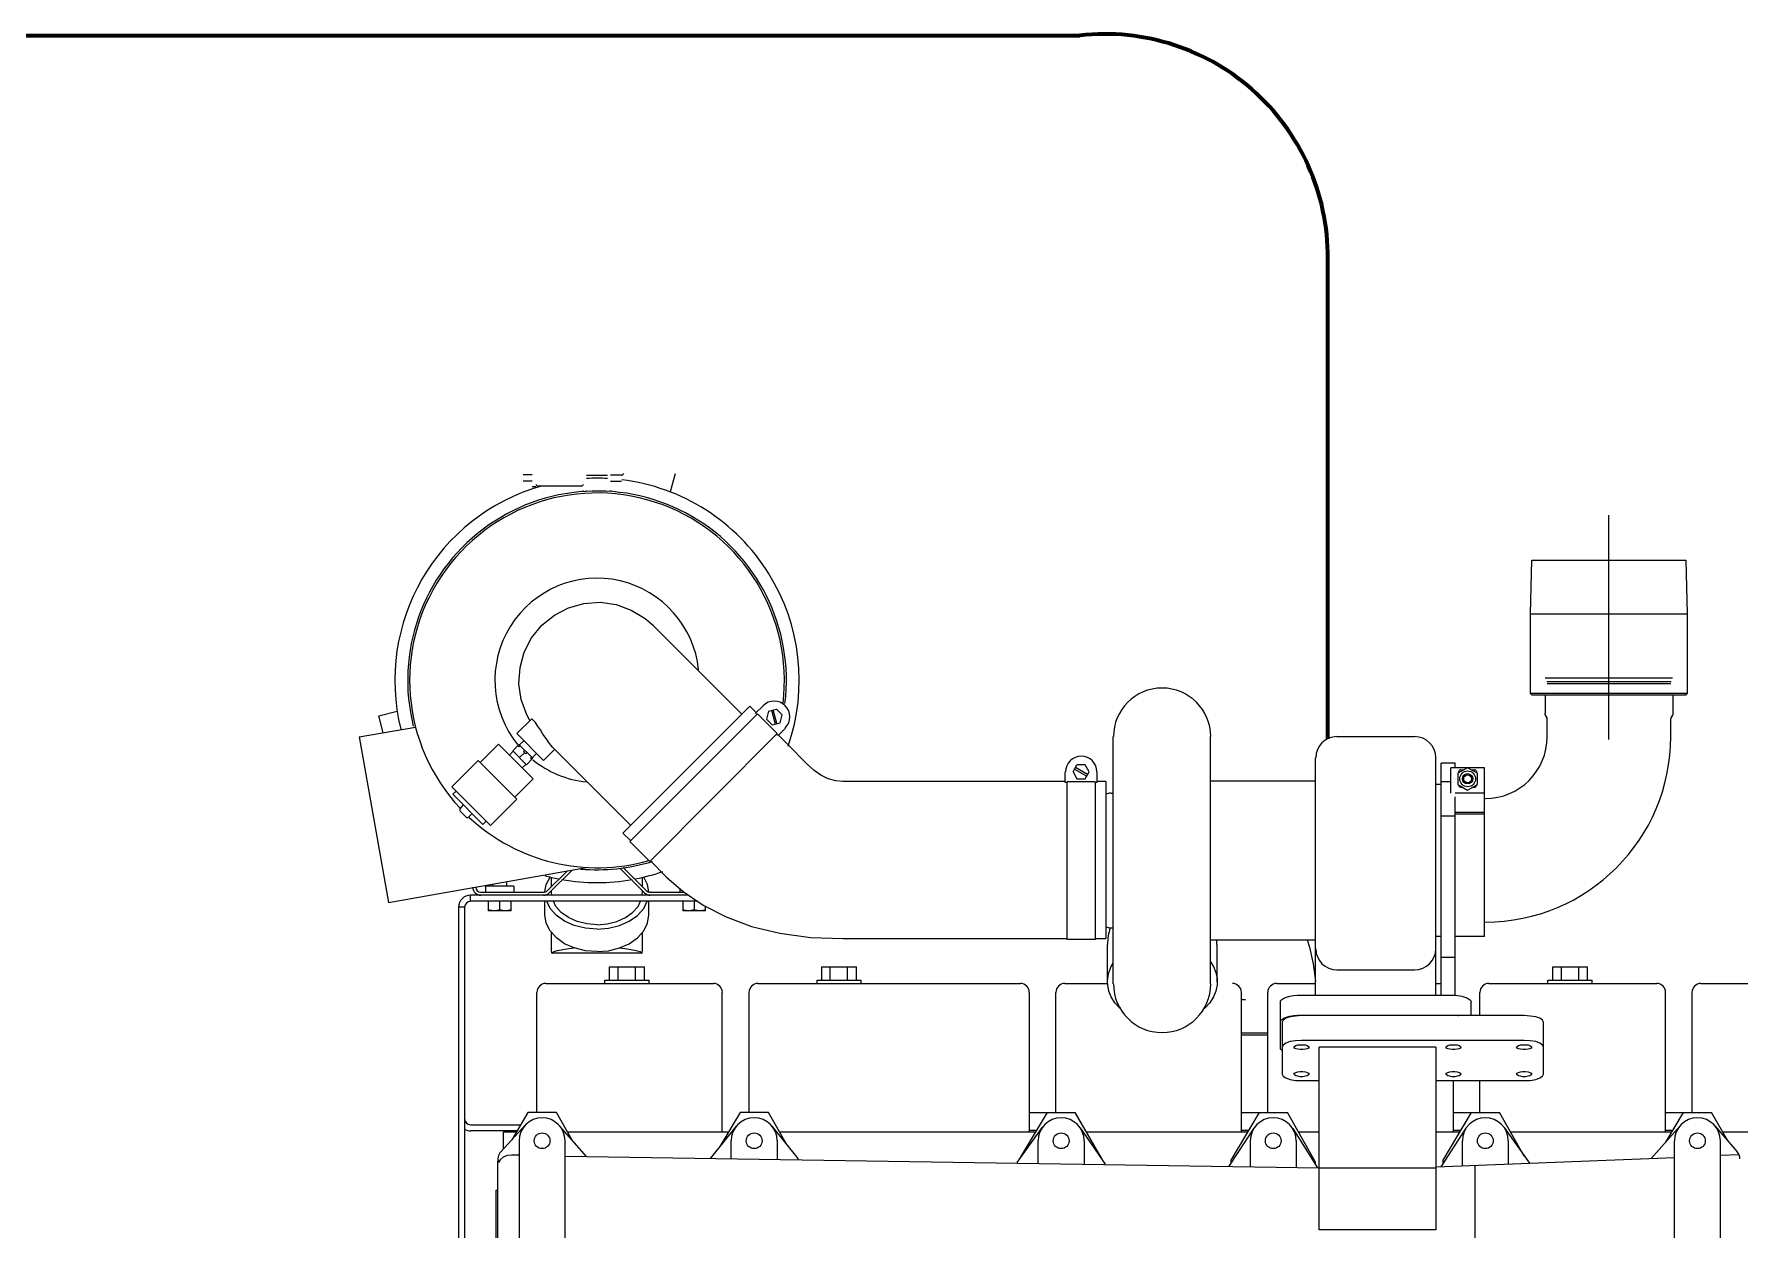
# Model space of a CAD drawing. Header units: millimetres. Extents: x 20 to 897, y 6 to 547.
# Drawn here: x 241.45 to 255.16, y 41.85 to 51.46 of the extents above; entities that cross this region are included whole.
import ezdxf

# ---------------------------------------------------------------- set-up
doc = ezdxf.new("R2010")
doc.units = ezdxf.units.MM
doc.layers.add('CABLEADO', color=240, linetype='Continuous', lineweight=20)
doc.layers.add('GENERADOR', color=254, linetype='Continuous')
doc.layers.add('Media Tensión', color=254, linetype='Continuous')

# ---------------------------------------------------------------- blocks, each defined once
blk = doc.blocks.new('Generador 2')
at = {"layer": 'GENERADOR', "color": 150}
for p, q in [((22.5408, 303.8146), (22.5341, 303.8146)), ((22.5408, 303.8098), (22.5341, 303.8098)), ((22.5819, 303.8142), (22.5977, 303.8142)), ((22.6, 303.8146), (22.6084, 303.8146)), ((22.6, 303.8098), (22.6084, 303.8098)), ((22.6084, 303.8142), (22.6089, 303.8142)), ((22.6089, 303.8142), (22.6102, 303.8155)), ((22.6491, 303.8153), (22.6453, 303.8017)), ((22.5408, 303.8056), (22.5436, 303.8056)), ((22.5451, 303.8062), (22.5781, 303.8062)), ((23.3556, 303.6142), (23.3556, 303.784)), ((23.2963, 303.7094), (23.2972, 303.75)), ((23.2972, 303.75), (23.414, 303.75)), ((23.4151, 303.7094), (23.414, 303.75)), ((22.58, 303.7172), (22.5923, 303.7181)), ((22.5923, 303.7181), (22.6043, 303.7163)), ((22.5481, 303.7008), (22.5576, 303.7084)), ((22.5576, 303.7084), (22.5684, 303.714)), ((22.5684, 303.714), (22.58, 303.7172)), ((22.6043, 303.7163), (22.6158, 303.7122)), ((22.6158, 303.7122), (22.6263, 303.7058)), ((22.6263, 303.7058), (22.6326, 303.7004)), ((23.2963, 303.7094), (23.4151, 303.7094)), ((23.2963, 303.6493), (23.2963, 303.7094)), ((23.4151, 303.6493), (23.4151, 303.7094)), ((22.5404, 303.6913), (22.5481, 303.7008)), ((22.6994, 303.6334), (22.6324, 303.7004)), ((22.5317, 303.6687), (22.5348, 303.6804)), ((22.5348, 303.6804), (22.5404, 303.6913)), ((22.5307, 303.6565), (22.5317, 303.6687)), ((22.5324, 303.6444), (22.5307, 303.6565)), ((23.4037, 303.6606), (23.3075, 303.6606)), ((23.4028, 303.6579), (23.3086, 303.6579)), ((23.4024, 303.6565), (23.3089, 303.6565)), ((22.5367, 303.633), (22.5324, 303.6444)), ((23.2963, 303.6493), (23.4151, 303.6493)), ((23.2972, 303.6481), (23.2963, 303.6493)), ((23.2972, 303.6481), (23.4142, 303.6481)), ((23.3073, 303.6481), (23.3073, 303.6343)), ((23.4041, 303.6481), (23.4041, 303.6343)), ((23.4142, 303.6481), (23.4151, 303.6493)), ((22.4247, 303.6321), (22.4386, 303.6358)), ((22.4281, 303.6194), (22.4247, 303.6321)), ((22.5291, 303.6187), (22.5403, 303.6297)), ((22.5391, 303.6287), (22.5367, 303.633)), ((22.5408, 303.6297), (22.5403, 303.6297)), ((22.5418, 303.6287), (22.5408, 303.6297)), ((22.5432, 303.6271), (22.5418, 303.6287)), ((22.7056, 303.6394), (22.6095, 303.5433)), ((22.6147, 303.5371), (22.7112, 303.6338)), ((22.7103, 303.6347), (22.7056, 303.6394)), ((22.7099, 303.6342), (22.7155, 303.6397)), ((22.7108, 303.6332), (22.7099, 303.6342)), ((22.7263, 303.6187), (22.7112, 303.6338)), ((22.7196, 303.6356), (22.7181, 303.6297)), ((22.7181, 303.6297), (22.7224, 303.6254)), ((22.7196, 303.6356), (22.7256, 303.6373)), ((22.722, 303.6364), (22.7246, 303.6259)), ((22.7259, 303.6263), (22.7233, 303.6366)), ((22.7299, 303.6328), (22.7256, 303.6373)), ((22.7284, 303.6269), (22.7299, 303.6328)), ((23.3089, 303.6164), (23.3089, 303.6297)), ((23.4024, 303.6164), (23.4024, 303.6297)), ((22.41, 303.6162), (22.4526, 303.6237)), ((22.41, 303.6162), (22.432, 303.491)), ((22.5291, 303.6187), (22.5494, 303.5983)), ((22.5449, 303.6246), (22.5432, 303.6271)), ((22.547, 303.6216), (22.5449, 303.6246)), ((22.549, 303.6183), (22.547, 303.6216)), ((22.5513, 303.6151), (22.549, 303.6183)), ((22.5533, 303.6121), (22.5513, 303.6151)), ((22.7263, 303.6187), (22.6298, 303.522)), ((22.7224, 303.6254), (22.7284, 303.6269)), ((22.7269, 303.6172), (22.7259, 303.6181)), ((22.7325, 303.6228), (22.7269, 303.6172)), ((22.7386, 303.6063), (22.7272, 303.6175)), ((22.9805, 303.4293), (22.9805, 303.6164)), ((23.0542, 303.4293), (23.0542, 303.6164)), ((23.1498, 303.6164), (23.2086, 303.6164)), ((22.5014, 303.5968), (22.5154, 303.6108)), ((22.5416, 303.5845), (22.5154, 303.6108)), ((22.5265, 303.6054), (22.5237, 303.6024)), ((22.5261, 303.6058), (22.5307, 303.6105)), ((22.5261, 303.6058), (22.5365, 303.5951)), ((22.5298, 303.6097), (22.5307, 303.6088)), ((22.5414, 303.6), (22.5307, 303.6105)), ((22.5315, 303.6097), (22.5307, 303.6088)), ((22.5311, 303.6101), (22.5345, 303.6133)), ((22.5313, 303.6006), (22.5352, 303.6043)), ((22.5352, 303.6062), (22.5343, 303.6052)), ((22.5343, 303.6052), (22.536, 303.6035)), ((22.5369, 303.6043), (22.536, 303.6035)), ((22.5408, 303.6004), (22.544, 303.6037)), ((22.5494, 303.5983), (22.558, 303.6069)), ((22.555, 303.6099), (22.5533, 303.6121)), ((22.5565, 303.6082), (22.555, 303.6099)), ((22.5567, 303.608), (22.5565, 303.6082)), ((22.6155, 303.5492), (22.5567, 303.608)), ((22.7439, 303.6007), (22.7386, 303.6063)), ((22.48, 303.5785), (22.5, 303.5983)), ((22.5293, 303.569), (22.5, 303.5983)), ((22.5362, 303.5957), (22.5332, 303.5929)), ((22.5365, 303.5951), (22.5414, 303.6)), ((22.5404, 303.6007), (22.5395, 303.6)), ((22.5395, 303.6), (22.5404, 303.5991)), ((22.7489, 303.5955), (22.7439, 303.6007)), ((22.7541, 303.5909), (22.7489, 303.5955)), ((22.7593, 303.5873), (22.7541, 303.5909)), ((22.9441, 303.5817), (22.9441, 303.5897)), ((22.9501, 303.5897), (22.9531, 303.5951)), ((22.9501, 303.5897), (22.9531, 303.5845)), ((22.9512, 303.5918), (22.9605, 303.5866)), ((22.9611, 303.5877), (22.952, 303.5931)), ((22.9592, 303.5951), (22.9531, 303.5951)), ((22.9624, 303.5897), (22.9592, 303.5951)), ((22.9592, 303.5845), (22.9624, 303.5897)), ((22.9682, 303.5897), (22.9682, 303.5817)), ((23.1337, 303.4209), (23.1337, 303.6004)), ((23.2246, 303.4209), (23.2246, 303.6004)), ((23.2393, 303.5963), (23.2287, 303.5963)), ((23.2287, 303.5825), (23.2287, 303.5963)), ((23.2483, 303.5927), (23.236, 303.5927)), ((23.236, 303.5737), (23.236, 303.5927)), ((23.2393, 303.5927), (23.2393, 303.5963)), ((23.2487, 303.5929), (23.2414, 303.5888)), ((23.2414, 303.5888), (23.2414, 303.5802)), ((23.242, 303.5892), (23.242, 303.5901)), ((23.2433, 303.5914), (23.2461, 303.5914)), ((23.2561, 303.5888), (23.2487, 303.5929)), ((23.2614, 303.5927), (23.249, 303.5927)), ((23.2515, 303.5914), (23.2541, 303.5914)), ((23.2554, 303.5901), (23.2554, 303.5892)), ((23.2561, 303.5802), (23.2561, 303.5888)), ((23.2614, 303.4651), (23.2614, 303.5927)), ((22.5093, 303.5492), (22.48, 303.5785)), ((22.5276, 303.5707), (22.5416, 303.5845)), ((22.7649, 303.5845), (22.7593, 303.5873)), ((22.7705, 303.583), (22.7649, 303.5845)), ((22.7758, 303.5825), (22.7705, 303.583)), ((22.9441, 303.5825), (22.7758, 303.5825)), ((22.9456, 303.5817), (22.9441, 303.5817)), ((22.9456, 303.4628), (22.9456, 303.5823)), ((22.9669, 303.5823), (22.9456, 303.5823)), ((22.9531, 303.5845), (22.9592, 303.5845)), ((22.9669, 303.5823), (22.9669, 303.4628)), ((22.9682, 303.5817), (22.9669, 303.5817)), ((22.9749, 303.5825), (22.9682, 303.5825)), ((22.9749, 303.5825), (22.9749, 303.4636)), ((23.0542, 303.583), (23.1337, 303.583)), ((23.2287, 303.5802), (23.2246, 303.5802)), ((23.2287, 303.5563), (23.2287, 303.5823)), ((23.236, 303.5823), (23.2287, 303.5823)), ((23.2414, 303.5802), (23.2487, 303.5759)), ((23.242, 303.5795), (23.242, 303.5798)), ((23.2451, 303.578), (23.2433, 303.578)), ((23.2487, 303.5759), (23.2561, 303.5802)), ((23.2541, 303.578), (23.2522, 303.578)), ((23.2554, 303.5798), (23.2554, 303.5795)), ((22.4807, 303.5728), (22.4832, 303.5752)), ((22.5035, 303.55), (22.4807, 303.5728)), ((22.4863, 303.5619), (22.4889, 303.5647)), ((22.5093, 303.5492), (22.5293, 303.569)), ((22.9786, 303.5737), (22.9805, 303.5737)), ((23.2614, 303.5737), (23.2393, 303.5737)), ((23.2393, 303.5563), (23.2393, 303.5709)), ((23.2614, 303.5694), (23.2621, 303.5694)), ((22.4908, 303.5556), (22.4863, 303.5601)), ((22.4927, 303.5556), (22.4955, 303.5582)), ((22.5035, 303.55), (22.5059, 303.5524)), ((23.2287, 303.4209), (23.2287, 303.5563)), ((23.2393, 303.5563), (23.2287, 303.5563)), ((23.2614, 303.5589), (23.2393, 303.5589)), ((23.2614, 303.5578), (23.2393, 303.5578)), ((23.2393, 303.4207), (23.2393, 303.5563)), ((22.6095, 303.5433), (22.6151, 303.5377)), ((22.6298, 303.522), (22.6147, 303.5371)), ((22.432, 303.491), (22.5819, 303.5175)), ((22.5675, 303.5149), (22.5522, 303.4998)), ((22.5537, 303.4981), (22.5712, 303.5157)), ((22.6071, 303.517), (22.6259, 303.4981)), ((22.6274, 303.4998), (22.6097, 303.5175)), ((22.6302, 303.5226), (22.6425, 303.5102)), ((22.4981, 303.5026), (22.4981, 303.5028)), ((22.5494, 303.4985), (22.502, 303.4985)), ((22.527, 303.5033), (22.5056, 303.5033)), ((22.5056, 303.5033), (22.5056, 303.4985)), ((22.511, 303.5033), (22.511, 303.505)), ((22.5216, 303.5033), (22.5216, 303.5069)), ((22.527, 303.5033), (22.527, 303.4985)), ((22.5505, 303.4989), (22.5515, 303.5046)), ((22.5515, 303.5046), (22.5544, 303.5102)), ((22.5554, 303.503), (22.5554, 303.5102)), ((22.5554, 303.4985), (22.5554, 303.4998)), ((22.5557, 303.4964), (22.5554, 303.4985)), ((22.6239, 303.4964), (22.6242, 303.4985)), ((22.6242, 303.503), (22.6242, 303.5101)), ((22.6242, 303.4985), (22.6242, 303.4998)), ((22.6282, 303.5046), (22.6252, 303.5102)), ((22.6291, 303.4989), (22.6282, 303.5046)), ((22.656, 303.4985), (22.6302, 303.4985)), ((22.6425, 303.5102), (22.655, 303.4992)), ((22.6526, 303.5013), (22.6526, 303.4985)), ((22.655, 303.4992), (22.6703, 303.4888)), ((22.485, 303.4873), (22.485, 303.1568)), ((22.4895, 303.4873), (22.485, 303.4873)), ((22.4895, 303.4873), (22.4895, 303.1568)), ((22.6591, 303.4964), (22.4942, 303.4964)), ((22.4942, 303.4918), (22.4942, 303.4964)), ((22.6658, 303.4918), (22.4942, 303.4918)), ((22.5076, 303.4918), (22.5076, 303.4847)), ((22.5162, 303.4918), (22.5162, 303.4852)), ((22.5248, 303.4847), (22.5248, 303.4918)), ((22.5505, 303.4815), (22.5505, 303.4918)), ((22.5544, 303.4864), (22.5518, 303.4918)), ((22.5591, 303.4811), (22.5544, 303.4864)), ((22.5587, 303.4878), (22.5569, 303.4918)), ((22.5628, 303.4834), (22.5587, 303.4878)), ((22.6168, 303.4834), (22.6209, 303.4878)), ((22.6205, 303.4811), (22.6252, 303.4864)), ((22.6209, 303.4878), (22.6227, 303.4918)), ((22.6252, 303.4864), (22.6278, 303.4918)), ((22.6291, 303.4815), (22.6291, 303.4918)), ((22.6548, 303.4918), (22.6548, 303.4847)), ((22.6634, 303.4918), (22.6634, 303.4852)), ((22.6703, 303.4888), (22.6875, 303.48)), ((22.672, 303.4847), (22.672, 303.488)), ((22.508, 303.485), (22.5076, 303.4852)), ((22.5248, 303.4847), (22.5076, 303.4847)), ((22.5082, 303.485), (22.508, 303.485)), ((22.5085, 303.485), (22.5082, 303.485)), ((22.5089, 303.4849), (22.5085, 303.485)), ((22.5091, 303.4849), (22.5089, 303.4849)), ((22.5095, 303.4849), (22.5091, 303.4849)), ((22.5097, 303.4849), (22.5095, 303.4849)), ((22.51, 303.4849), (22.5097, 303.4849)), ((22.5104, 303.4847), (22.51, 303.4849)), ((22.5106, 303.4847), (22.5104, 303.4847)), ((22.511, 303.4847), (22.5106, 303.4847)), ((22.5134, 303.4847), (22.513, 303.4847)), ((22.5138, 303.4847), (22.5134, 303.4847)), ((22.5141, 303.4849), (22.5138, 303.4847)), ((22.5143, 303.4849), (22.5141, 303.4849)), ((22.5147, 303.4849), (22.5143, 303.4849)), ((22.5151, 303.4849), (22.5147, 303.4849)), ((22.5153, 303.485), (22.5151, 303.4849)), ((22.5156, 303.485), (22.5153, 303.485)), ((22.516, 303.485), (22.5156, 303.485)), ((22.5162, 303.4852), (22.516, 303.485)), ((22.5166, 303.485), (22.5162, 303.4852)), ((22.5167, 303.485), (22.5166, 303.485)), ((22.5171, 303.485), (22.5167, 303.485)), ((22.5175, 303.4849), (22.5171, 303.485)), ((22.5177, 303.4849), (22.5175, 303.4849)), ((22.5181, 303.4849), (22.5177, 303.4849)), ((22.5182, 303.4849), (22.5181, 303.4849)), ((22.5186, 303.4849), (22.5182, 303.4849)), ((22.5188, 303.4847), (22.5186, 303.4849)), ((22.5192, 303.4847), (22.5188, 303.4847)), ((22.5194, 303.4847), (22.5192, 303.4847)), ((22.522, 303.4847), (22.5216, 303.4847)), ((22.5222, 303.4847), (22.522, 303.4847)), ((22.5225, 303.4849), (22.5222, 303.4847)), ((22.5227, 303.4849), (22.5225, 303.4849)), ((22.5231, 303.4849), (22.5227, 303.4849)), ((22.5235, 303.4849), (22.5231, 303.4849)), ((22.5237, 303.4849), (22.5235, 303.4849)), ((22.524, 303.485), (22.5237, 303.4849)), ((22.5242, 303.485), (22.524, 303.485)), ((22.5246, 303.485), (22.5242, 303.485)), ((22.5248, 303.4852), (22.5246, 303.485)), ((22.5515, 303.4753), (22.5505, 303.4815)), ((22.5544, 303.4694), (22.5515, 303.4753)), ((22.5653, 303.4768), (22.5591, 303.4811)), ((22.5683, 303.4795), (22.5628, 303.4834)), ((22.5727, 303.4735), (22.5653, 303.4768)), ((22.5748, 303.4765), (22.5683, 303.4795)), ((22.5811, 303.4714), (22.5727, 303.4735)), ((22.5821, 303.4748), (22.5748, 303.4765)), ((22.5899, 303.474), (22.5821, 303.4748)), ((22.5899, 303.474), (22.5976, 303.4748)), ((22.5976, 303.4748), (22.6048, 303.4765)), ((22.5985, 303.4714), (22.6069, 303.4735)), ((22.6048, 303.4765), (22.6114, 303.4795)), ((22.6069, 303.4735), (22.6143, 303.4768)), ((22.6114, 303.4795), (22.6168, 303.4834)), ((22.6143, 303.4768), (22.6205, 303.4811)), ((22.6252, 303.4694), (22.6282, 303.4753)), ((22.6282, 303.4753), (22.6291, 303.4815)), ((22.655, 303.485), (22.6548, 303.4852)), ((22.672, 303.4847), (22.6548, 303.4847)), ((22.6554, 303.485), (22.655, 303.485)), ((22.6556, 303.485), (22.6554, 303.485)), ((22.656, 303.4849), (22.6556, 303.485)), ((22.6561, 303.4849), (22.656, 303.4849)), ((22.6565, 303.4849), (22.6561, 303.4849)), ((22.6569, 303.4849), (22.6565, 303.4849)), ((22.6571, 303.4849), (22.6569, 303.4849)), ((22.6575, 303.4847), (22.6571, 303.4849)), ((22.6576, 303.4847), (22.6575, 303.4847)), ((22.658, 303.4847), (22.6576, 303.4847)), ((22.6604, 303.4847), (22.6603, 303.4847)), ((22.6608, 303.4847), (22.6604, 303.4847)), ((22.6612, 303.4849), (22.6608, 303.4847)), ((22.6614, 303.4849), (22.6612, 303.4849)), ((22.6617, 303.4849), (22.6614, 303.4849)), ((22.6621, 303.4849), (22.6617, 303.4849)), ((22.6625, 303.485), (22.6621, 303.4849)), ((22.6627, 303.485), (22.6625, 303.485)), ((22.6631, 303.485), (22.6627, 303.485)), ((22.6634, 303.4852), (22.6631, 303.485)), ((22.6636, 303.485), (22.6634, 303.4852)), ((22.664, 303.485), (22.6636, 303.485)), ((22.6642, 303.485), (22.664, 303.485)), ((22.6645, 303.4849), (22.6642, 303.485)), ((22.6647, 303.4849), (22.6645, 303.4849)), ((22.6651, 303.4849), (22.6647, 303.4849)), ((22.6653, 303.4849), (22.6651, 303.4849)), ((22.6657, 303.4849), (22.6653, 303.4849)), ((22.6658, 303.4847), (22.6657, 303.4849)), ((22.6662, 303.4847), (22.6658, 303.4847)), ((22.6666, 303.4847), (22.6662, 303.4847)), ((22.669, 303.4847), (22.6686, 303.4847)), ((22.6692, 303.4847), (22.669, 303.4847)), ((22.6696, 303.4849), (22.6692, 303.4847)), ((22.67, 303.4849), (22.6696, 303.4849)), ((22.6701, 303.4849), (22.67, 303.4849)), ((22.6705, 303.4849), (22.6701, 303.4849)), ((22.6707, 303.4849), (22.6705, 303.4849)), ((22.6711, 303.485), (22.6707, 303.4849)), ((22.6714, 303.485), (22.6711, 303.485)), ((22.6716, 303.485), (22.6714, 303.485)), ((22.672, 303.4852), (22.6716, 303.485)), ((22.6875, 303.48), (22.7069, 303.4727)), ((22.7069, 303.4727), (22.7282, 303.4677)), ((23.2614, 303.4761), (23.2621, 303.4761)), ((22.5591, 303.4641), (22.5544, 303.4694)), ((22.5554, 303.455), (22.5554, 303.4684)), ((22.5653, 303.4597), (22.5591, 303.4641)), ((22.5727, 303.4565), (22.5653, 303.4597)), ((22.5899, 303.4707), (22.5811, 303.4714)), ((22.5899, 303.4707), (22.5985, 303.4714)), ((22.6069, 303.4565), (22.6143, 303.4597)), ((22.6143, 303.4597), (22.6205, 303.4641)), ((22.6205, 303.4641), (22.6252, 303.4694)), ((22.6242, 303.455), (22.6242, 303.4684)), ((22.7282, 303.4677), (22.7515, 303.4645)), ((22.7515, 303.4645), (22.7758, 303.4636)), ((22.7758, 303.4636), (22.9456, 303.4636)), ((22.9669, 303.4628), (22.9456, 303.4628)), ((22.9669, 303.4636), (22.9749, 303.4636)), ((22.9786, 303.4718), (22.9805, 303.4718)), ((23.0542, 303.4627), (23.1337, 303.4627)), ((23.1272, 303.4627), (23.1291, 303.4571)), ((23.2287, 303.4653), (23.2246, 303.4653)), ((23.2614, 303.4651), (23.2393, 303.4651)), ((22.5556, 303.4526), (22.5554, 303.455)), ((22.5556, 303.4526), (22.5571, 303.4537)), ((22.624, 303.4526), (22.5556, 303.4526)), ((22.5571, 303.4537), (22.56, 303.4546)), ((22.56, 303.4546), (22.564, 303.4554)), ((22.564, 303.4554), (22.5686, 303.4561)), ((22.5686, 303.4561), (22.5727, 303.4565)), ((22.5811, 303.4544), (22.5727, 303.4565)), ((22.5899, 303.4537), (22.5811, 303.4544)), ((22.5899, 303.4537), (22.5985, 303.4544)), ((22.5985, 303.4544), (22.6069, 303.4565)), ((22.6069, 303.4565), (22.611, 303.4561)), ((22.611, 303.4561), (22.6157, 303.4554)), ((22.6157, 303.4554), (22.6196, 303.4546)), ((22.6196, 303.4546), (22.6226, 303.4537)), ((22.6226, 303.4537), (22.624, 303.4526)), ((22.624, 303.4526), (22.6242, 303.455)), ((22.9762, 303.4309), (22.9762, 303.4591)), ((23.0591, 303.4309), (23.0591, 303.4591)), ((23.1291, 303.4571), (23.1319, 303.4446)), ((23.2393, 303.4492), (23.2287, 303.4492)), ((22.5994, 303.4322), (22.5994, 303.4423)), ((22.5994, 303.4423), (22.6257, 303.4423)), ((22.6059, 303.4322), (22.6059, 303.4423)), ((22.619, 303.4322), (22.619, 303.4423)), ((22.6257, 303.4322), (22.6257, 303.4423)), ((22.7599, 303.4423), (22.7862, 303.4423)), ((22.7599, 303.4322), (22.7599, 303.4423)), ((22.7664, 303.4322), (22.7664, 303.4423)), ((22.7795, 303.4322), (22.7795, 303.4423)), ((22.7862, 303.4322), (22.7862, 303.4423)), ((22.9764, 303.4334), (22.9772, 303.438)), ((22.9772, 303.438), (22.979, 303.4425)), ((22.979, 303.4425), (22.9805, 303.4449)), ((23.0542, 303.4459), (23.0563, 303.4425)), ((23.0563, 303.4425), (23.0581, 303.438)), ((23.0581, 303.438), (23.0591, 303.4334)), ((23.1319, 303.4446), (23.1337, 303.4315)), ((23.1498, 303.4399), (23.2086, 303.4399)), ((23.3131, 303.4423), (23.3394, 303.4423)), ((23.3131, 303.4322), (23.3131, 303.4423)), ((23.3198, 303.4322), (23.3198, 303.4423)), ((23.3328, 303.4322), (23.3328, 303.4423)), ((23.3394, 303.4322), (23.3394, 303.4423)), ((22.5444, 303.332), (22.5444, 303.4229)), ((22.5511, 303.4296), (22.678, 303.4296)), ((22.5959, 303.4322), (22.6293, 303.4322)), ((22.5959, 303.4296), (22.5959, 303.4322)), ((22.6293, 303.4296), (22.6293, 303.4322)), ((22.6847, 303.3173), (22.6847, 303.4229)), ((22.7049, 303.332), (22.7049, 303.4229)), ((22.7116, 303.4296), (22.9103, 303.4296)), ((22.7564, 303.4322), (22.7898, 303.4322)), ((22.7564, 303.4296), (22.7564, 303.4322)), ((22.7898, 303.4296), (22.7898, 303.4322)), ((22.9171, 303.3173), (22.9171, 303.4229)), ((22.9372, 303.332), (22.9372, 303.4229)), ((22.9438, 303.4296), (22.9762, 303.4296)), ((22.9762, 303.4309), (22.9764, 303.4334)), ((22.9764, 303.4287), (22.9762, 303.4309)), ((22.9772, 303.4238), (22.9764, 303.4287)), ((22.979, 303.4194), (22.9772, 303.4238)), ((23.0581, 303.4238), (23.0563, 303.4194)), ((23.0591, 303.4287), (23.0581, 303.4238)), ((23.0591, 303.4334), (23.0591, 303.4309)), ((23.0591, 303.4309), (23.0591, 303.4287)), ((23.0776, 303.3173), (23.0776, 303.4229)), ((23.0975, 303.332), (23.0975, 303.4229)), ((23.1042, 303.4296), (23.1337, 303.4296)), ((23.1199, 303.4207), (23.1231, 303.4209)), ((23.1231, 303.4209), (23.2352, 303.4209)), ((23.2246, 303.4296), (23.2287, 303.4296)), ((23.2352, 303.4209), (23.2384, 303.4207)), ((23.258, 303.4054), (23.258, 303.4229)), ((23.2647, 303.4296), (23.3918, 303.4296)), ((23.3095, 303.4296), (23.3095, 303.4322)), ((23.3095, 303.4322), (23.3429, 303.4322)), ((23.3429, 303.4296), (23.3429, 303.4322)), ((23.3985, 303.3173), (23.3985, 303.4229)), ((23.4185, 303.332), (23.4185, 303.4229)), ((23.4252, 303.4296), (23.5291, 303.4296)), ((22.9818, 303.4151), (22.979, 303.4194)), ((22.9852, 303.4112), (22.9818, 303.4151)), ((22.9856, 303.411), (22.9852, 303.4112)), ((23.0501, 303.4112), (23.0484, 303.4098)), ((23.0535, 303.4151), (23.0501, 303.4112)), ((23.0563, 303.4194), (23.0535, 303.4151)), ((23.0776, 303.4175), (23.0807, 303.4175)), ((23.107, 303.4154), (23.1072, 303.4164)), ((23.107, 303.3811), (23.107, 303.4154)), ((23.1072, 303.4164), (23.1082, 303.4175)), ((23.1082, 303.4175), (23.1096, 303.4184)), ((23.1096, 303.4184), (23.1117, 303.4192)), ((23.1117, 303.4192), (23.1141, 303.4199)), ((23.1141, 303.4199), (23.1169, 303.4205)), ((23.1169, 303.4205), (23.1199, 303.4207)), ((23.2384, 303.4207), (23.2414, 303.4205)), ((23.2414, 303.4205), (23.2442, 303.4199)), ((23.2442, 303.4199), (23.2466, 303.4192)), ((23.2466, 303.4192), (23.2487, 303.4184)), ((23.2487, 303.4184), (23.2502, 303.4175)), ((23.2502, 303.4175), (23.2511, 303.4164)), ((23.2511, 303.4164), (23.2513, 303.4154)), ((23.2513, 303.4054), (23.2513, 303.4154)), ((23.107, 303.4003), (23.1072, 303.4014)), ((23.1072, 303.4014), (23.1082, 303.4024)), ((23.1082, 303.4024), (23.1096, 303.4033)), ((23.1091, 303.4018), (23.1083, 303.4003)), ((23.1083, 303.4003), (23.1083, 303.3611)), ((23.1111, 303.4033), (23.1091, 303.4018)), ((23.1096, 303.4033), (23.1117, 303.4042)), ((23.1143, 303.4044), (23.1111, 303.4033)), ((23.1117, 303.4042), (23.1141, 303.4048)), ((23.1141, 303.4048), (23.1169, 303.4054)), ((23.1184, 303.405), (23.1143, 303.4044)), ((23.1169, 303.4054), (23.1199, 303.4057)), ((23.1231, 303.4054), (23.1184, 303.405)), ((23.1199, 303.4057), (23.1231, 303.4057)), ((23.1231, 303.4057), (23.2352, 303.4057)), ((23.2914, 303.4054), (23.1231, 303.4054)), ((23.2352, 303.4057), (23.2384, 303.4057)), ((23.2384, 303.4057), (23.2414, 303.4054)), ((23.2414, 303.4054), (23.2418, 303.4054)), ((23.2961, 303.405), (23.2914, 303.4054)), ((23.3002, 303.4044), (23.2961, 303.405)), ((23.3034, 303.4033), (23.3002, 303.4044)), ((23.3054, 303.4018), (23.3034, 303.4033)), ((23.3061, 303.4003), (23.3054, 303.4018)), ((23.3061, 303.3611), (23.3061, 303.4003)), ((23.0975, 303.3921), (23.0776, 303.3921)), ((23.0776, 303.3908), (23.0975, 303.3908)), ((23.1091, 303.383), (23.1083, 303.3815)), ((23.1111, 303.3845), (23.1091, 303.383)), ((23.1143, 303.3856), (23.1111, 303.3845)), ((23.1184, 303.3861), (23.1143, 303.3856)), ((23.1177, 303.382), (23.1186, 303.3826)), ((23.1231, 303.3865), (23.1184, 303.3861)), ((23.1186, 303.3826), (23.1201, 303.3832)), ((23.1201, 303.3832), (23.122, 303.3833)), ((23.122, 303.3833), (23.124, 303.3833)), ((23.2914, 303.3865), (23.1231, 303.3865)), ((23.124, 303.3833), (23.1259, 303.3832)), ((23.1259, 303.3832), (23.1274, 303.3826)), ((23.1274, 303.3826), (23.1283, 303.382)), ((23.2326, 303.382), (23.2336, 303.3826)), ((23.2336, 303.3826), (23.2352, 303.3832)), ((23.2352, 303.3832), (23.2371, 303.3833)), ((23.2371, 303.3833), (23.239, 303.3833)), ((23.239, 303.3833), (23.2408, 303.3832)), ((23.2408, 303.3832), (23.2423, 303.3826)), ((23.2423, 303.3826), (23.2433, 303.382)), ((23.2862, 303.382), (23.2871, 303.3826)), ((23.2871, 303.3826), (23.2886, 303.3832)), ((23.2886, 303.3832), (23.2905, 303.3833)), ((23.2905, 303.3833), (23.2925, 303.3833)), ((23.2961, 303.3861), (23.2914, 303.3865)), ((23.2925, 303.3833), (23.2944, 303.3832)), ((23.2944, 303.3832), (23.2959, 303.3826)), ((23.2959, 303.3826), (23.2968, 303.382)), ((23.3002, 303.3856), (23.2961, 303.3861)), ((23.3034, 303.3845), (23.3002, 303.3856)), ((23.3054, 303.383), (23.3034, 303.3845)), ((23.3061, 303.3815), (23.3054, 303.383)), ((23.1072, 303.38), (23.107, 303.3811)), ((23.1082, 303.3791), (23.1072, 303.38)), ((23.1173, 303.3815), (23.1177, 303.382)), ((23.1177, 303.3807), (23.1173, 303.3815)), ((23.1186, 303.3802), (23.1177, 303.3807)), ((23.1201, 303.3798), (23.1186, 303.3802)), ((23.122, 303.3796), (23.1201, 303.3798)), ((23.124, 303.3796), (23.122, 303.3796)), ((23.1259, 303.3798), (23.124, 303.3796)), ((23.1274, 303.3802), (23.1259, 303.3798)), ((23.1283, 303.3807), (23.1274, 303.3802)), ((23.1283, 303.382), (23.1287, 303.3815)), ((23.1287, 303.3815), (23.1283, 303.3807)), ((23.2246, 303.3815), (23.1363, 303.3815)), ((23.1363, 303.2432), (23.1363, 303.3815)), ((23.2246, 303.3815), (23.2246, 303.2432)), ((23.2323, 303.3815), (23.2326, 303.382)), ((23.2326, 303.3807), (23.2323, 303.3815)), ((23.2336, 303.3802), (23.2326, 303.3807)), ((23.2352, 303.3798), (23.2336, 303.3802)), ((23.2371, 303.3796), (23.2352, 303.3798)), ((23.239, 303.3796), (23.2371, 303.3796)), ((23.2408, 303.3798), (23.239, 303.3796)), ((23.2423, 303.3802), (23.2408, 303.3798)), ((23.2433, 303.3807), (23.2423, 303.3802)), ((23.2433, 303.382), (23.2436, 303.3815)), ((23.2436, 303.3815), (23.2433, 303.3807)), ((23.2858, 303.3815), (23.2862, 303.382)), ((23.2862, 303.3807), (23.2858, 303.3815)), ((23.2871, 303.3802), (23.2862, 303.3807)), ((23.2886, 303.3798), (23.2871, 303.3802)), ((23.2905, 303.3796), (23.2886, 303.3798)), ((23.2925, 303.3796), (23.2905, 303.3796)), ((23.2944, 303.3798), (23.2925, 303.3796)), ((23.2959, 303.3802), (23.2944, 303.3798)), ((23.2968, 303.3807), (23.2959, 303.3802)), ((23.2968, 303.382), (23.2972, 303.3815)), ((23.2972, 303.3815), (23.2968, 303.3807)), ((23.1083, 303.3611), (23.1091, 303.3595)), ((23.1091, 303.3595), (23.1111, 303.3582)), ((23.1111, 303.3582), (23.1143, 303.357)), ((23.1143, 303.357), (23.1184, 303.3563)), ((23.1173, 303.3611), (23.1177, 303.3617)), ((23.1177, 303.3604), (23.1173, 303.3611)), ((23.1177, 303.3617), (23.1186, 303.3623)), ((23.1186, 303.3598), (23.1177, 303.3604)), ((23.1186, 303.3623), (23.1201, 303.3628)), ((23.1201, 303.3595), (23.1186, 303.3598)), ((23.1201, 303.3628), (23.122, 303.363)), ((23.122, 303.3591), (23.1201, 303.3595)), ((23.122, 303.363), (23.124, 303.363)), ((23.124, 303.3591), (23.122, 303.3591)), ((23.124, 303.363), (23.1259, 303.3628)), ((23.1259, 303.3595), (23.124, 303.3591)), ((23.1259, 303.3628), (23.1274, 303.3623)), ((23.1274, 303.3598), (23.1259, 303.3595)), ((23.1274, 303.3623), (23.1283, 303.3617)), ((23.1283, 303.3604), (23.1274, 303.3598)), ((23.1283, 303.3617), (23.1287, 303.3611)), ((23.1287, 303.3611), (23.1283, 303.3604)), ((23.2323, 303.3611), (23.2326, 303.3617)), ((23.2326, 303.3604), (23.2323, 303.3611)), ((23.2326, 303.3617), (23.2336, 303.3623)), ((23.2336, 303.3598), (23.2326, 303.3604)), ((23.2336, 303.3623), (23.2352, 303.3628)), ((23.2352, 303.3595), (23.2336, 303.3598)), ((23.2352, 303.3628), (23.2371, 303.363)), ((23.2371, 303.3591), (23.2352, 303.3595)), ((23.2371, 303.363), (23.239, 303.363)), ((23.239, 303.3591), (23.2371, 303.3591)), ((23.239, 303.363), (23.2408, 303.3628)), ((23.2408, 303.3595), (23.239, 303.3591)), ((23.2408, 303.3628), (23.2423, 303.3623)), ((23.2423, 303.3598), (23.2408, 303.3595)), ((23.2423, 303.3623), (23.2433, 303.3617)), ((23.2433, 303.3604), (23.2423, 303.3598)), ((23.2433, 303.3617), (23.2436, 303.3611)), ((23.2436, 303.3611), (23.2433, 303.3604)), ((23.2858, 303.3611), (23.2862, 303.3617)), ((23.2862, 303.3604), (23.2858, 303.3611)), ((23.2862, 303.3617), (23.2871, 303.3623)), ((23.2871, 303.3598), (23.2862, 303.3604)), ((23.2871, 303.3623), (23.2886, 303.3628)), ((23.2886, 303.3595), (23.2871, 303.3598)), ((23.2886, 303.3628), (23.2905, 303.363)), ((23.2905, 303.3591), (23.2886, 303.3595)), ((23.2905, 303.363), (23.2925, 303.363)), ((23.2925, 303.3591), (23.2905, 303.3591)), ((23.2925, 303.363), (23.2944, 303.3628)), ((23.2944, 303.3595), (23.2925, 303.3591)), ((23.2944, 303.3628), (23.2959, 303.3623)), ((23.2959, 303.3598), (23.2944, 303.3595)), ((23.2959, 303.3623), (23.2968, 303.3617)), ((23.2968, 303.3604), (23.2959, 303.3598)), ((23.2961, 303.3563), (23.3002, 303.357)), ((23.2968, 303.3617), (23.2972, 303.3611)), ((23.2972, 303.3611), (23.2968, 303.3604)), ((23.3002, 303.357), (23.3034, 303.3582)), ((23.3034, 303.3582), (23.3054, 303.3595)), ((23.3054, 303.3595), (23.3061, 303.3611)), ((23.1184, 303.3563), (23.1231, 303.3561)), ((23.1231, 303.3561), (23.1363, 303.3561)), ((23.2246, 303.3561), (23.2914, 303.3561)), ((23.238, 303.3173), (23.238, 303.3561)), ((23.258, 303.332), (23.258, 303.3561)), ((23.2914, 303.3561), (23.2961, 303.3563)), ((22.5376, 303.332), (22.5253, 303.3113)), ((22.5591, 303.332), (22.5376, 303.332)), ((22.5711, 303.3111), (22.5591, 303.332)), ((22.6981, 303.332), (22.6828, 303.3063)), ((22.7196, 303.332), (22.6981, 303.332)), ((22.733, 303.3085), (22.7196, 303.332)), ((22.9305, 303.332), (22.9094, 303.2966)), ((22.9171, 303.332), (22.9518, 303.332)), ((22.9721, 303.2966), (22.9518, 303.332)), ((23.091, 303.332), (23.0695, 303.2958)), ((23.0776, 303.332), (23.1123, 303.332)), ((23.1337, 303.2945), (23.1123, 303.332)), ((23.2513, 303.332), (23.23, 303.2958)), ((23.238, 303.332), (23.2727, 303.332)), ((23.2916, 303.299), (23.2727, 303.332)), ((23.3985, 303.332), (23.4332, 303.332)), ((23.4118, 303.332), (23.3985, 303.3096)), ((23.4455, 303.3106), (23.4332, 303.332)), ((22.5321, 303.3225), (22.4942, 303.3225)), ((22.5293, 303.318), (22.4942, 303.318)), ((22.5356, 303.3223), (22.5171, 303.3022)), ((22.5819, 303.2986), (22.5615, 303.322)), ((22.6953, 303.3216), (22.6754, 303.2971)), ((22.7422, 303.2971), (22.7224, 303.3216)), ((22.9077, 303.2941), (22.9271, 303.3208)), ((22.9171, 303.3186), (22.9225, 303.3186)), ((22.9555, 303.3205), (22.9745, 303.293)), ((23.0682, 303.2913), (23.0871, 303.3201)), ((23.0776, 303.3186), (23.083, 303.3186)), ((23.1164, 303.3199), (23.135, 303.2902)), ((23.2287, 303.2908), (23.2476, 303.3201)), ((23.238, 303.3186), (23.2434, 303.3186)), ((23.2763, 303.3206), (23.2955, 303.2936)), ((23.3877, 303.2973), (23.4095, 303.322)), ((23.3985, 303.3186), (23.4039, 303.3186)), ((23.4357, 303.322), (23.4526, 303.3022)), ((22.519, 303.3042), (22.519, 303.3173)), ((22.519, 303.3173), (22.5289, 303.3173)), ((22.5309, 303.3106), (22.5309, 303.2091)), ((22.5658, 303.2091), (22.5658, 303.3106)), ((22.5675, 303.3173), (22.6894, 303.3173)), ((22.6914, 303.2968), (22.6914, 303.3106)), ((22.7261, 303.3106), (22.7261, 303.2962)), ((22.728, 303.3173), (22.9217, 303.3173)), ((22.9238, 303.294), (22.9238, 303.3106)), ((22.9585, 303.3106), (22.9585, 303.2932)), ((22.9602, 303.3173), (23.0822, 303.3173)), ((23.0843, 303.291), (23.0843, 303.3106)), ((23.119, 303.3106), (23.119, 303.2904)), ((23.1207, 303.3173), (23.1363, 303.3173)), ((23.2246, 303.3173), (23.2427, 303.3173)), ((23.2448, 303.2915), (23.2448, 303.3106)), ((23.2795, 303.3106), (23.2795, 303.2928)), ((23.2811, 303.3173), (23.4032, 303.3173)), ((23.4052, 303.2091), (23.4052, 303.3106)), ((23.4399, 303.3106), (23.4399, 303.2091)), ((23.4416, 303.3173), (23.5008, 303.3173)), ((22.5149, 303.2268), (22.5149, 303.2953)), ((22.5167, 303.2962), (22.5154, 303.2941)), ((22.5188, 303.2981), (22.5167, 303.2962)), ((22.5218, 303.2994), (22.5188, 303.2981)), ((22.5253, 303.2997), (22.5218, 303.2994)), ((22.5309, 303.2996), (22.5253, 303.2997)), ((22.5658, 303.299), (23.1363, 303.29)), ((22.7422, 303.2958), (22.7422, 303.2971)), ((23.0695, 303.2958), (23.0695, 303.2934)), ((23.1337, 303.2923), (23.1337, 303.2945)), ((23.2246, 303.2908), (23.4052, 303.2979)), ((23.23, 303.2958), (23.23, 303.293)), ((23.2541, 303.2919), (23.2541, 303.2365)), ((23.4541, 303.2999), (23.4399, 303.2994)), ((23.2246, 303.2899), (23.1363, 303.2899)), ((22.5136, 303.1889), (22.5136, 303.2732)), ((22.5136, 303.2732), (22.5149, 303.2732)), ((23.2246, 303.2432), (23.1363, 303.2432))]:
    blk.add_line(p, q, dxfattribs=at)
for centre, radius in [((23.2487, 303.5845), 0.00597), ((23.2487, 303.5845), 0.00392), ((23.2487, 303.5845), 0.00299), ((22.5483, 303.3106), 0.00597), ((22.7088, 303.3106), 0.00597), ((22.9411, 303.3106), 0.00597), ((23.1016, 303.3106), 0.00597), ((23.2621, 303.3106), 0.00597), ((23.4226, 303.3106), 0.00597)]:
    blk.add_circle(centre, radius, dxfattribs=at)
for centre, radius, start, end in [((22.5899, 303.659), 0.153, 87, 93), ((22.5899, 303.659), 0.153, 341, 83), ((22.5899, 303.659), 0.153, 106, 194), ((22.5899, 303.659), 0.1433, 353, 194), ((22.5899, 303.659), 0.1418, 353, 223), ((22.5451, 303.8075), 0.00149, 180, 270), ((22.5781, 303.8075), 0.00149, 270, 0), ((22.5755, 303.8027), 0.00392, 350, 0), ((22.5755, 303.8027), 0.00616, 354, 0), ((22.6041, 303.8027), 0.00392, 180, 190), ((22.5899, 303.659), 0.0773, 6, 219), ((22.7239, 303.6314), 0.0119, 315, 135), ((23.0175, 303.6164), 0.0368, 0, 180), ((23.3116, 303.6343), 0.00448, 180, 223), ((23.3067, 303.6297), 0.00224, 0, 43), ((23.4045, 303.6297), 0.00224, 137, 180), ((23.3998, 303.6343), 0.00448, 317, 0), ((23.1498, 303.6004), 0.016, 90, 180), ((23.2086, 303.6004), 0.016, 0, 90), ((23.2621, 303.6164), 0.1403, 270, 0), ((23.2621, 303.6164), 0.0468, 270, 0), ((22.9563, 303.5897), 0.0119, 0, 180), ((22.5899, 303.659), 0.0773, 231, 264), ((23.2433, 303.5901), 0.00131, 90, 180), ((23.2541, 303.5901), 0.00131, 0, 90), ((23.2433, 303.5795), 0.00131, 180, 270), ((23.2541, 303.5795), 0.00131, 270, 0), ((22.9786, 303.5657), 0.00802, 90, 117), ((22.4873, 303.561), 0.00131, 135, 225), ((22.4917, 303.5565), 0.00131, 225, 315), ((22.5899, 303.659), 0.1418, 227, 286), ((22.5899, 303.659), 0.1433, 265, 287), ((22.5899, 303.659), 0.153, 281, 289), ((22.502, 303.5026), 0.00616, 182, 270), ((22.502, 303.5026), 0.00392, 180, 270), ((22.5494, 303.5026), 0.00392, 270, 315), ((22.5899, 303.659), 0.153, 255, 259), ((22.5899, 303.659), 0.153, 260, 280), ((22.6302, 303.5026), 0.00392, 225, 270), ((22.4942, 303.4873), 0.00914, 90, 180), ((22.4942, 303.4873), 0.00448, 90, 180), ((22.5494, 303.5026), 0.00616, 270, 315), ((22.6302, 303.5026), 0.00616, 225, 270), ((22.9786, 303.4798), 0.00802, 243, 270), ((23.0176, 303.4591), 0.0414, 162, 180), ((23.0176, 303.4591), 0.0414, 0, 5), ((23.1498, 303.4559), 0.016, 180, 270), ((23.2086, 303.4559), 0.016, 270, 0), ((22.5511, 303.4229), 0.00672, 90, 180), ((22.678, 303.4229), 0.00672, 0, 90), ((22.7116, 303.4229), 0.00672, 90, 180), ((22.9103, 303.4229), 0.00672, 0, 90), ((22.9438, 303.4229), 0.00672, 90, 180), ((23.0175, 303.4293), 0.0368, 180, 0), ((23.0708, 303.4229), 0.00672, 0, 90), ((23.1042, 303.4229), 0.00672, 90, 180), ((23.2647, 303.4229), 0.00672, 90, 180), ((23.3918, 303.4229), 0.00672, 0, 90), ((23.4252, 303.4229), 0.00672, 90, 180), ((22.4942, 303.3272), 0.00914, 240, 270), ((22.4942, 303.3272), 0.00448, 180, 270), ((22.5483, 303.3106), 0.0174, 0, 180), ((22.7088, 303.3106), 0.0174, 0, 180), ((22.9411, 303.3106), 0.0174, 0, 180), ((23.1016, 303.3106), 0.0174, 0, 180), ((23.2621, 303.3106), 0.0174, 0, 180), ((23.4226, 303.3106), 0.0174, 0, 180), ((22.5229, 303.2968), 0.00802, 137, 199), ((23.4467, 303.2969), 0.00802, 0, 41)]:
    blk.add_arc(centre, radius, start, end, dxfattribs=at)

msp = doc.modelspace()

# ---------------------------------------------------------------- linework, layer by layer
at = {"layer": 'CABLEADO', "linetype": 'ByBlock', "lineweight": 106, "ltscale": 2}
for p, q in [((231.318, 51.453), (249.857, 51.453)), ((251.849, 49.612), (251.849, 45.8))]:
    msp.add_line(p, q, dxfattribs=at)
msp.add_arc((250.059, 49.673), 1.792, 358.055, 96.4665, dxfattribs=at)

# ---------------------------------------------------------------- block references
at = {"layer": 'Media Tensión', "xscale": 10.62208443423365, "yscale": 10.62208443423365, "zscale": 10.62208443423365}
msp.add_blockref('Generador 2', (6.025, -3179.222), dxfattribs=at)

doc.saveas('drawing.dxf')
